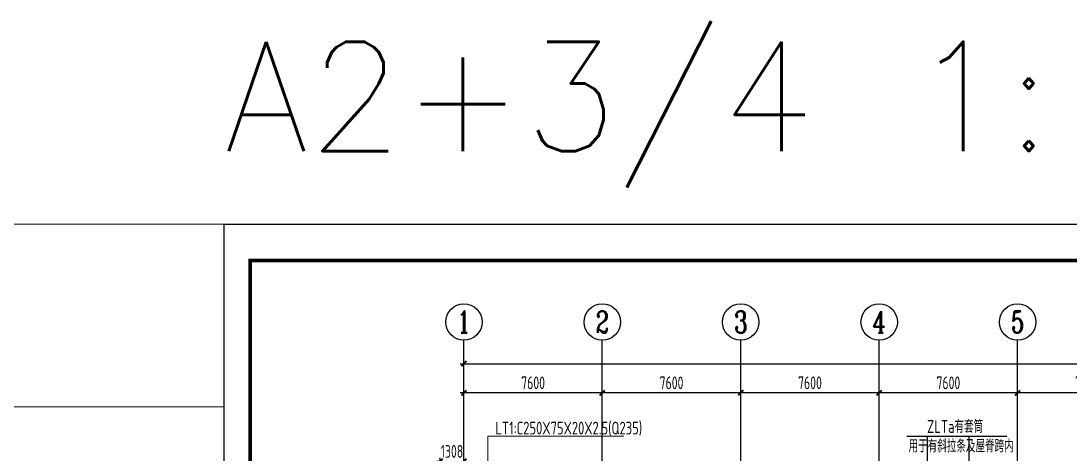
# Model space of a CAD drawing. Extents: x -3102990 to -851544, y -5293060 to -2540151.
# Drawn here: x -1907075 to -1878252, y -2637241 to -2625331 of the extents above; entities that cross this region are included whole.
import ezdxf
from ezdxf.enums import TextEntityAlignment as Align

# ---------------------------------------------------------------- set-up
doc = ezdxf.new("R2010")
doc.units = 0
doc.header["$LTSCALE"] = 1000
doc.header["$PDMODE"] = 1
doc.linetypes.add('DOTE', pattern=[2.42, 2, -0.2, 0.02, -0.2])
doc.layers.get('0').update_dxf_attribs({"linetype": 'CONTINUOUS'})
doc.layers.get('Defpoints').update_dxf_attribs({"linetype": 'CONTINUOUS'})
for name, color, linetype in [('AXIS', 253, 'DOTE'), ('BEAM_CON', 4, 'CONTINUOUS'), ('DIM', 3, 'CONTINUOUS'), ('NUM', 7, 'CONTINUOUS'), ('PUB_TITLE', 4, 'CONTINUOUS'), ('TEXT', 7, 'CONTINUOUS')]:
    doc.layers.add(name, color=color, linetype=linetype)
doc.layers.add('yichutu', color=7, linetype='CONTINUOUS', true_color=0xffffff, plot=False)
doc.styles.add('HZTXT', font='txt.shx', dxfattribs={"width": 0.7, "height": 300, "bigfont": 'hztxt.shx'})
doc.styles.add('TSSD_Axis', font='Complex.shx', dxfattribs={"width": 0.7, "bigfont": 'hztxt.shx'})
doc.styles.add('TSSD_Dimension', font='tssdeng.shx', dxfattribs={"width": 0.7, "bigfont": 'Hztxt.shx'})
doc.styles.add('TSSD_Rein', font='Tssdeng.shx', dxfattribs={"width": 0.75, "bigfont": 'hztxt.shx'})
doc.dimstyles.new('TSSD_200_100', dxfattribs={"dimtxt": 350, "dimasz": 100, "dimexe": 100, "dimexo": 250, "dimgap": 100, "dimtad": 1, "dimdec": 0, "dimlfac": 2, "dimzin": 0, "dimdsep": 46, "dimtxsty": 'TSSD_Dimension', "dimblk": 'ARCHTICK', "dimcen": 0, "dimdle": 100, "dimclrt": 7, "dimadec": 0, "dimazin": 0, "dimtfac": 1, "dimtdec": 0, "dimtix": 1, "dimtmove": 2, "dimatfit": 3, "dimfxl": 1, "dimtolj": 1, "dimtzin": 0, "dimarcsym": 0})

# ---------------------------------------------------------------- blocks, each defined once
blk = doc.blocks.new('ts_axno')
at = {"color": 0, "linetype": 'ByBlock', "lineweight": -2}
blk.add_circle((0, 0), 0.5, dxfattribs=at)
at = {"color": 0, "linetype": 'ByBlock', "lineweight": -2, "style": 'TSSD_Axis', "width": 0.7}
blk.add_attdef('A', text='', height=0.6, dxfattribs=at).set_placement((0, 0), align=Align.MIDDLE_CENTER)
blk = doc.blocks.new('_ArchTick')
at = {"color": 0, "const_width": 0.5}
blk.add_lwpolyline([(-0.71, -0.71), (0.71, 0.71)], dxfattribs=at)
blk = doc.blocks.new('*D1618')
at = {"layer": 'Defpoints', "color": 0, "ltscale": 1.5}
for p in [(-1879718, -2635535), (-1879718, -2636810), (-1875918, -2636810)]:
    blk.add_point(p, dxfattribs=at)
at = {"layer": 'DIM', "color": 0, "lineweight": -2, "ltscale": 1.5}
for p, q in [((-1875818, -2635535), (-1879818, -2635535)), ((-1879718, -2636560), (-1879718, -2635435)), ((-1875918, -2636560), (-1875918, -2635435))]:
    blk.add_line(p, q, dxfattribs=at)
at = {"layer": 'DIM', "color": 0, "lineweight": -2, "ltscale": 1.5, "xscale": 100, "yscale": 100, "zscale": 100, "rotation": 180}
blk.add_blockref('_ArchTick', (-1879718, -2635535), dxfattribs=at)
at = {"layer": 'DIM', "color": 0, "lineweight": -2, "ltscale": 1.5, "xscale": 100, "yscale": 100, "zscale": 100}
blk.add_blockref('_ArchTick', (-1875918, -2635535), dxfattribs=at)
at = {"layer": 'DIM', "color": 7, "ltscale": 1.5, "insert": (-1877818, -2635260), "char_height": 350, "attachment_point": 5, "style": 'TSSD_Dimension'}
blk.add_mtext('\\A1;7600', dxfattribs=at)
blk = doc.blocks.new('*D1619')
at = {"layer": 'Defpoints', "color": 0, "ltscale": 1.5}
for p in [(-1883518, -2635535), (-1883518, -2636810), (-1879718, -2636810)]:
    blk.add_point(p, dxfattribs=at)
at = {"layer": 'DIM', "color": 0, "lineweight": -2, "ltscale": 1.5}
for p, q in [((-1879618, -2635535), (-1883618, -2635535)), ((-1883518, -2636560), (-1883518, -2635435)), ((-1879718, -2636560), (-1879718, -2635435))]:
    blk.add_line(p, q, dxfattribs=at)
at = {"layer": 'DIM', "color": 0, "lineweight": -2, "ltscale": 1.5, "xscale": 100, "yscale": 100, "zscale": 100, "rotation": 180}
blk.add_blockref('_ArchTick', (-1883518, -2635535), dxfattribs=at)
at = {"layer": 'DIM', "color": 0, "lineweight": -2, "ltscale": 1.5, "xscale": 100, "yscale": 100, "zscale": 100}
blk.add_blockref('_ArchTick', (-1879718, -2635535), dxfattribs=at)
at = {"layer": 'DIM', "color": 7, "ltscale": 1.5, "insert": (-1881618, -2635260), "char_height": 350, "attachment_point": 5, "style": 'TSSD_Dimension'}
blk.add_mtext('\\A1;7600', dxfattribs=at)
blk = doc.blocks.new('*D1620')
at = {"layer": 'Defpoints', "color": 0, "ltscale": 1.5}
for p in [(-1887318, -2635535), (-1887318, -2636810), (-1883518, -2636810)]:
    blk.add_point(p, dxfattribs=at)
at = {"layer": 'DIM', "color": 0, "lineweight": -2, "ltscale": 1.5}
for p, q in [((-1883418, -2635535), (-1887418, -2635535)), ((-1887318, -2636560), (-1887318, -2635435)), ((-1883518, -2636560), (-1883518, -2635435))]:
    blk.add_line(p, q, dxfattribs=at)
at = {"layer": 'DIM', "color": 0, "lineweight": -2, "ltscale": 1.5, "xscale": 100, "yscale": 100, "zscale": 100, "rotation": 180}
blk.add_blockref('_ArchTick', (-1887318, -2635535), dxfattribs=at)
at = {"layer": 'DIM', "color": 0, "lineweight": -2, "ltscale": 1.5, "xscale": 100, "yscale": 100, "zscale": 100}
blk.add_blockref('_ArchTick', (-1883518, -2635535), dxfattribs=at)
at = {"layer": 'DIM', "color": 7, "ltscale": 1.5, "insert": (-1885418, -2635260), "char_height": 350, "attachment_point": 5, "style": 'TSSD_Dimension'}
blk.add_mtext('\\A1;7600', dxfattribs=at)
blk = doc.blocks.new('*D1621')
at = {"layer": 'Defpoints', "color": 0, "ltscale": 1.5}
for p in [(-1891118, -2635535), (-1891118, -2636810), (-1887318, -2636810)]:
    blk.add_point(p, dxfattribs=at)
at = {"layer": 'DIM', "color": 0, "lineweight": -2, "ltscale": 1.5}
for p, q in [((-1887218, -2635535), (-1891218, -2635535)), ((-1891118, -2636560), (-1891118, -2635435)), ((-1887318, -2636560), (-1887318, -2635435))]:
    blk.add_line(p, q, dxfattribs=at)
at = {"layer": 'DIM', "color": 0, "lineweight": -2, "ltscale": 1.5, "xscale": 100, "yscale": 100, "zscale": 100, "rotation": 180}
blk.add_blockref('_ArchTick', (-1891118, -2635535), dxfattribs=at)
at = {"layer": 'DIM', "color": 0, "lineweight": -2, "ltscale": 1.5, "xscale": 100, "yscale": 100, "zscale": 100}
blk.add_blockref('_ArchTick', (-1887318, -2635535), dxfattribs=at)
at = {"layer": 'DIM', "color": 7, "ltscale": 1.5, "insert": (-1889218, -2635260), "char_height": 350, "attachment_point": 5, "style": 'TSSD_Dimension'}
blk.add_mtext('\\A1;7600', dxfattribs=at)
blk = doc.blocks.new('*D1622')
at = {"layer": 'Defpoints', "color": 0, "ltscale": 1.5}
for p in [(-1894918, -2635535), (-1894918, -2636810), (-1891118, -2636810)]:
    blk.add_point(p, dxfattribs=at)
at = {"layer": 'DIM', "color": 0, "lineweight": -2, "ltscale": 1.5}
for p, q in [((-1891018, -2635535), (-1895018, -2635535)), ((-1894918, -2636560), (-1894918, -2635435)), ((-1891118, -2636560), (-1891118, -2635435))]:
    blk.add_line(p, q, dxfattribs=at)
at = {"layer": 'DIM', "color": 0, "lineweight": -2, "ltscale": 1.5, "xscale": 100, "yscale": 100, "zscale": 100, "rotation": 180}
blk.add_blockref('_ArchTick', (-1894918, -2635535), dxfattribs=at)
at = {"layer": 'DIM', "color": 0, "lineweight": -2, "ltscale": 1.5, "xscale": 100, "yscale": 100, "zscale": 100}
blk.add_blockref('_ArchTick', (-1891118, -2635535), dxfattribs=at)
at = {"layer": 'DIM', "color": 7, "ltscale": 1.5, "insert": (-1893018, -2635260), "char_height": 350, "attachment_point": 5, "style": 'TSSD_Dimension'}
blk.add_mtext('\\A1;7600', dxfattribs=at)
blk = doc.blocks.new('*D1623')
at = {"layer": 'Defpoints', "color": 0, "ltscale": 1.5}
for p in [(-1818918, -2634735), (-1894918, -2636810), (-1818918, -2636810)]:
    blk.add_point(p, dxfattribs=at)
at = {"layer": 'DIM', "color": 0, "lineweight": -2, "ltscale": 1.5}
for p, q in [((-1894918, -2636560), (-1894918, -2634635)), ((-1818918, -2636560), (-1818918, -2634635)), ((-1895018, -2634735), (-1818818, -2634735))]:
    blk.add_line(p, q, dxfattribs=at)
at = {"layer": 'DIM', "color": 0, "lineweight": -2, "ltscale": 1.5, "xscale": 100, "yscale": 100, "zscale": 100, "rotation": 180}
blk.add_blockref('_ArchTick', (-1894918, -2634735), dxfattribs=at)
at = {"layer": 'DIM', "color": 0, "lineweight": -2, "ltscale": 1.5, "xscale": 100, "yscale": 100, "zscale": 100}
blk.add_blockref('_ArchTick', (-1818918, -2634735), dxfattribs=at)
at = {"layer": 'DIM', "color": 7, "ltscale": 1.5, "insert": (-1856918, -2634460), "char_height": 350, "attachment_point": 5, "style": 'TSSD_Dimension'}
blk.add_mtext('\\A1;152000', dxfattribs=at)
blk = doc.blocks.new('*D2392')
at = {"layer": 'Defpoints', "color": 0, "ltscale": 1.5}
for p in [(-1894918, -2637416), (-1895572, -2638160), (-1894918, -2638160)]:
    blk.add_point(p, dxfattribs=at)
at = {"layer": 'DIM', "color": 0, "lineweight": -2, "ltscale": 1.5}
for p, q in [((-1895572, -2637910), (-1895572, -2637316)), ((-1894918, -2637910), (-1894918, -2637316)), ((-1895572, -2637416), (-1895672, -2637416)), ((-1895572, -2637416), (-1894918, -2637416)), ((-1894918, -2637416), (-1894818, -2637416))]:
    blk.add_line(p, q, dxfattribs=at)
at = {"layer": 'DIM', "color": 0, "lineweight": -2, "ltscale": 1.5, "xscale": 100, "yscale": 100, "zscale": 100}
blk.add_blockref('_ArchTick', (-1895572, -2637416), dxfattribs=at)
at = {"layer": 'DIM', "color": 0, "lineweight": -2, "ltscale": 1.5, "xscale": 100, "yscale": 100, "zscale": 100, "rotation": 180}
blk.add_blockref('_ArchTick', (-1894918, -2637416), dxfattribs=at)
at = {"layer": 'DIM', "color": 7, "ltscale": 1.5, "insert": (-1895245, -2637141), "char_height": 350, "attachment_point": 5, "style": 'TSSD_Dimension'}
blk.add_mtext('\\A1;1308', dxfattribs=at)
blk = doc.blocks.new('A$C16496DF1')
at = {"layer": 'PUB_TITLE'}
blk.add_lwpolyline([(0, 0), (0, 42000), (104100, 42000), (104100, 0)], close=True, dxfattribs=at)
at = {"layer": 'PUB_TITLE', "const_width": 100}
blk.add_lwpolyline([(103100, 1000), (103100, 41000), (713, 41000), (713, 1000), (103100, 1000)], dxfattribs=at)
blk = doc.blocks.new('yct-1041-420-104100-42000-100-2006.0')
at = {"layer": 'yichutu', "color": 7, "true_color": 0xffffff}
blk.add_lwpolyline([(0, 0), (0, 42000), (104100, 42000), (104100, 0)], close=True, dxfattribs=at)
at = {"layer": 'yichutu', "color": 7, "true_color": 0xffffff, "style": 'HZTXT'}
blk.add_text('A2+3/4 1:100', height=3000, dxfattribs=at).set_placement((0, 44000))

msp = doc.modelspace()

# ---------------------------------------------------------------- linework, layer by layer
at = {"color": 0, "linetype": 'ByBlock'}
for p, q in [((-1882758.52, -2636725.7), (-1880010.67, -2636725.7)), ((-1882190.13, -2638160.43), (-1882190.13, -2636725.7)), ((-1881045.1, -2638160.43), (-1881045.1, -2636725.7))]:
    msp.add_line(p, q, dxfattribs=at)
at = {"layer": 'AXIS', "ltscale": 1.5}
for p, q in [((-1894917.61, -2653560.25), (-1894917.61, -2636810.25)), ((-1891117.61, -2653560.25), (-1891117.61, -2636810.25)), ((-1887317.61, -2653560.25), (-1887317.61, -2636810.25)), ((-1883517.61, -2653560.25), (-1883517.61, -2636810.25)), ((-1879717.61, -2653560.25), (-1879717.61, -2636810.25))]:
    msp.add_line(p, q, dxfattribs=at)
at = {"layer": 'BEAM_CON', "lineweight": 5, "ltscale": 1.5}
msp.add_lwpolyline([(-1908933.89, -2630902.4), (-1901499.9, -2630902.4), (-1901499.9, -2635920.73), (-1908933.89, -2635920.73)], close=True, dxfattribs=at)
at = {"layer": 'NUM', "ltscale": 1.5}
for p, q in [((-1894917.61, -2636810.25), (-1894917.61, -2634091.44)), ((-1891117.61, -2636810.25), (-1891117.61, -2634091.44)), ((-1887317.61, -2636810.25), (-1887317.61, -2634091.44)), ((-1883517.61, -2636810.25), (-1883517.61, -2634091.44)), ((-1879717.61, -2636810.25), (-1879717.61, -2634091.44))]:
    msp.add_line(p, q, dxfattribs=at)
at = {"layer": 'TEXT', "lineweight": 9}
for q in [(-1894255.97, -2638608.82), (-1890531.01, -2636725.7)]:
    msp.add_line((-1894255.97, -2636725.7), q, dxfattribs=at)

# ---------------------------------------------------------------- block references
at = {"ltscale": 1.5}
msp.add_blockref('A$C16496DF1', (-1901499.9, -2672902.4), dxfattribs=at)
at = {"layer": 'NUM'}
ref = msp.add_blockref('ts_axno', (-1894917.61, -2633591.44), dxfattribs=dict(at, xscale=1000, yscale=1000, zscale=1000))
ref.add_attrib('1', '1', dxfattribs={"height": 600, "style": 'TSSD_Axis', "width": 0.7}).set_placement((-1894917.61, -2633591.44), align=Align.MIDDLE_CENTER)
ref = msp.add_blockref('ts_axno', (-1891117.61, -2633591.44), dxfattribs=dict(at, xscale=1000, yscale=1000, zscale=1000))
ref.add_attrib('2', '2', dxfattribs={"height": 600, "style": 'TSSD_Axis', "width": 0.7}).set_placement((-1891117.61, -2633591.44), align=Align.MIDDLE_CENTER)
ref = msp.add_blockref('ts_axno', (-1887317.61, -2633591.44), dxfattribs=dict(at, xscale=1000, yscale=1000, zscale=1000))
ref.add_attrib('3', '3', dxfattribs={"height": 600, "style": 'TSSD_Axis', "width": 0.7}).set_placement((-1887317.61, -2633591.44), align=Align.MIDDLE_CENTER)
ref = msp.add_blockref('ts_axno', (-1883517.61, -2633591.44), dxfattribs=dict(at, xscale=1000, yscale=1000, zscale=1000))
ref.add_attrib('4', '4', dxfattribs={"height": 600, "style": 'TSSD_Axis', "width": 0.7}).set_placement((-1883517.61, -2633591.44), align=Align.MIDDLE_CENTER)
ref = msp.add_blockref('ts_axno', (-1879717.61, -2633591.44), dxfattribs=dict(at, xscale=1000, yscale=1000, zscale=1000))
ref.add_attrib('5', '5', dxfattribs={"height": 600, "style": 'TSSD_Axis', "width": 0.7}).set_placement((-1879717.61, -2633591.44), align=Align.MIDDLE_CENTER)
at = {"layer": 'yichutu'}
msp.add_blockref('yct-1041-420-104100-42000-100-2006.0', (-1901499.9, -2672902.4), dxfattribs=at)

# ---------------------------------------------------------------- texts
at = {"layer": 'TEXT', "lineweight": 9, "style": 'TSSD_Rein', "width": 0.75}
msp.add_text('LT1:C250X75X20X2.5(Q235)', height=350, dxfattribs=at).set_placement((-1894052.69, -2636677.19, 58.52))
at = {"layer": 'TEXT', "style": 'TSSD_Rein', "width": 0.75}
for s, p in [('ZLTa有套筒', (-1882202.4, -2636634.45)), ('用于有斜拉条及屋脊跨内', (-1882711.54, -2637168.9))]:
    msp.add_text(s, height=350, dxfattribs=at).set_placement(p)

# ---------------------------------------------------------------- dimensions: what is measured, and where the dimension line sits
at = {"layer": 'DIM', "ltscale": 1.5}
for base, p1, p2, picture, middle in [((-1818917.61, -2634735.25), (-1894917.61, -2636810.25), (-1818917.61, -2636810.25), '*D1623', (-1856917.61, -2634460.25)), ((-1894917.61, -2635535.25), (-1891117.61, -2636810.25), (-1894917.61, -2636810.25), '*D1622', (-1893017.61, -2635260.25)), ((-1891117.61, -2635535.25), (-1887317.61, -2636810.25), (-1891117.61, -2636810.25), '*D1621', (-1889217.61, -2635260.25)), ((-1887317.61, -2635535.25), (-1883517.61, -2636810.25), (-1887317.61, -2636810.25), '*D1620', (-1885417.61, -2635260.25)), ((-1883517.61, -2635535.25), (-1879717.61, -2636810.25), (-1883517.61, -2636810.25), '*D1619', (-1881617.61, -2635260.25)), ((-1879717.61, -2635535.25), (-1875917.61, -2636810.25), (-1879717.61, -2636810.25), '*D1618', (-1877817.61, -2635260.25)), ((-1894917.61, -2637416.39), (-1895571.72, -2638160.43), (-1894917.61, -2638160.43), '*D2392', (-1895244.67, -2637141.39))]:
    dim = msp.add_linear_dim(base=base, p1=p1, p2=p2, dimstyle='TSSD_200_100', dxfattribs=at)
    dim.commit()
    dim.dimension.update_dxf_attribs({"geometry": picture, "text_midpoint": middle})

doc.saveas('drawing.dxf')
